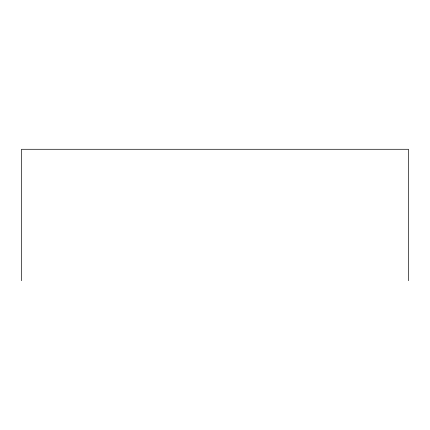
<?xml version="1.0" encoding="UTF-8"?>
<svg xmlns="http://www.w3.org/2000/svg" width="430" height="430" viewBox="0 0 430 430"><rect width="100%" height="100%" fill="white"/><g stroke="black" fill="none" stroke-linecap="round" stroke-linejoin="round"><path stroke-width="0.64" d="M408.5 280.715L408.5 149.285L21.5 149.285L21.5 280.715"/></g></svg>
